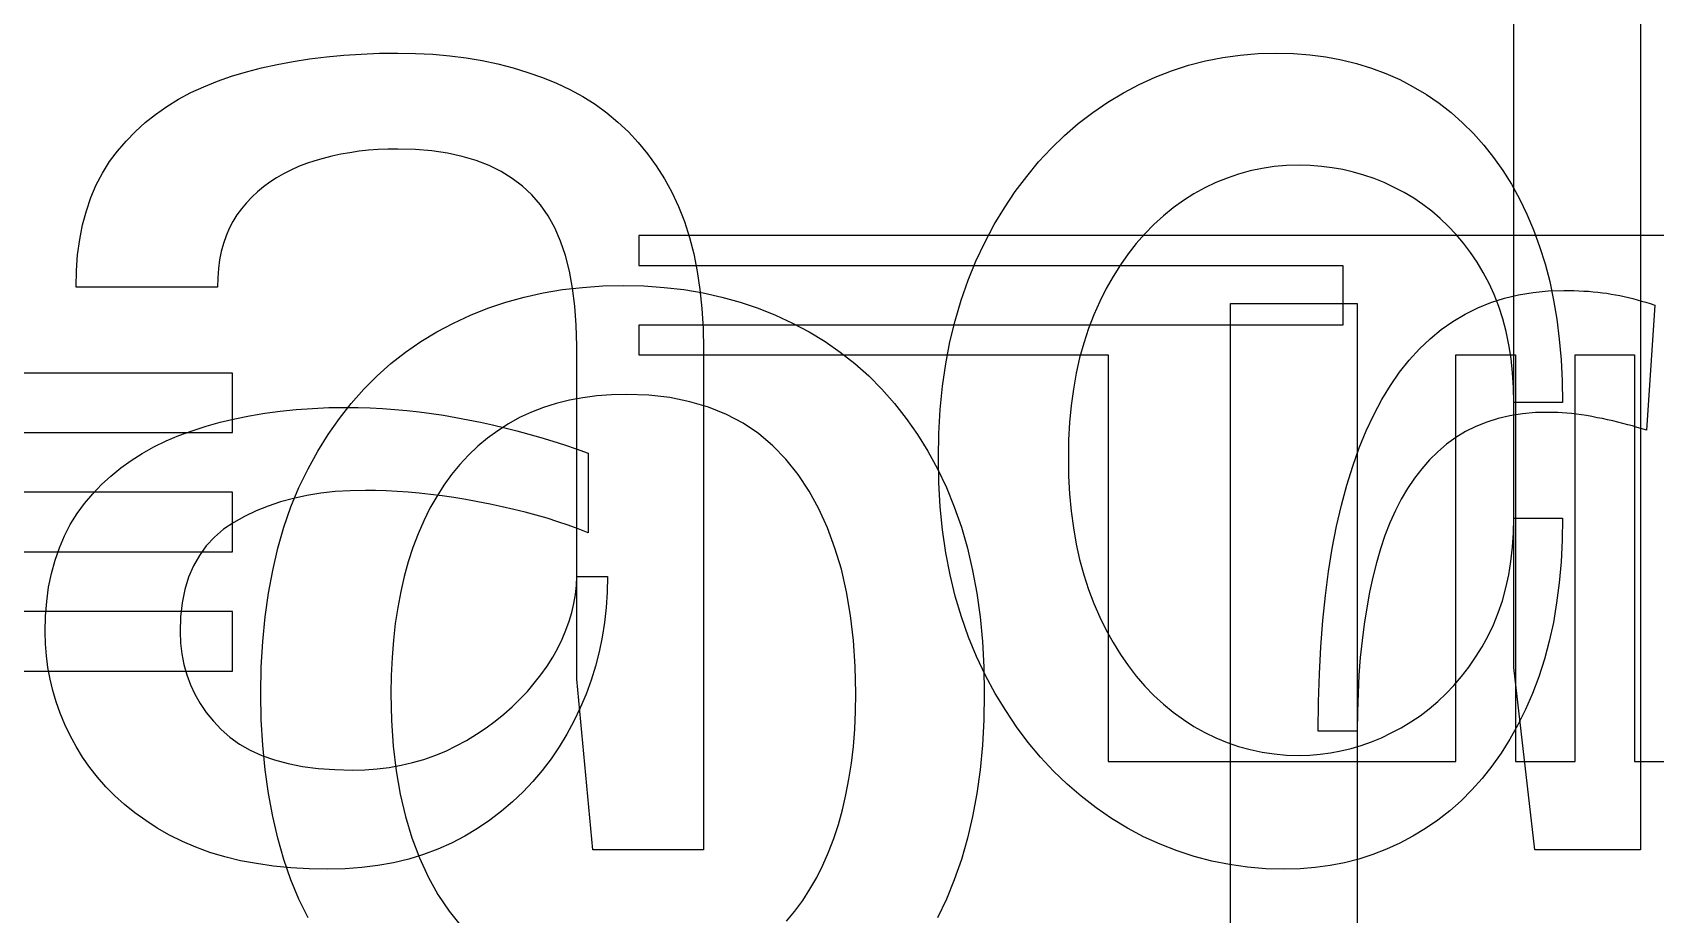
# Model space of a CAD drawing. Header units: millimetres. Extents: x -9.5 to 46, y -0.8 to 34.7.
# Drawn here: x 17.22 to 29.2, y 5.75 to 12.26 of the extents above; entities that cross this region are included whole.
import ezdxf

# ---------------------------------------------------------------- set-up
doc = ezdxf.new("R2010")
doc.units = ezdxf.units.MM
doc.layers.get('0').update_dxf_attribs({"linetype": 'CONTINUOUS'})

msp = doc.modelspace()

# ---------------------------------------------------------------- linework, layer by layer
for p, q in [((28.157, 7.573), (28.157, 14.413)), ((29.093, 14.413), (29.093, 6.229)), ((19.519, 12.094), (19.649, 12.102)), ((19.649, 12.102), (19.783, 12.108)), ((19.783, 12.108), (19.919, 12.109)), ((19.919, 12.109), (19.919, 12.109)), ((19.919, 12.109), (20.05, 12.107)), ((20.05, 12.107), (20.177, 12.1)), ((26.138, 12.095), (26.271, 12.106)), ((26.271, 12.106), (26.405, 12.109)), ((26.405, 12.109), (26.405, 12.109)), ((26.405, 12.109), (26.53, 12.106)), ((26.53, 12.106), (26.651, 12.097)), ((18.801, 11.971), (18.913, 12)), ((18.913, 12), (19.028, 12.025)), ((19.028, 12.025), (19.146, 12.048)), ((19.146, 12.048), (19.267, 12.067)), ((19.267, 12.067), (19.392, 12.082)), ((19.392, 12.082), (19.519, 12.094)), ((20.177, 12.1), (20.302, 12.089)), ((20.302, 12.089), (20.423, 12.074)), ((20.423, 12.074), (20.542, 12.054)), ((20.542, 12.054), (20.657, 12.029)), ((20.657, 12.029), (20.77, 12.001)), ((20.77, 12.001), (20.879, 11.967)), ((25.631, 11.979), (25.755, 12.019)), ((25.755, 12.019), (25.88, 12.051)), ((25.88, 12.051), (26.008, 12.077)), ((26.008, 12.077), (26.138, 12.095)), ((26.651, 12.097), (26.769, 12.082)), ((26.769, 12.082), (26.885, 12.06)), ((26.885, 12.06), (26.997, 12.033)), ((26.997, 12.033), (27.106, 11.999)), ((27.106, 11.999), (27.212, 11.959)), ((18.487, 11.861), (18.587, 11.902)), ((18.587, 11.902), (18.692, 11.938)), ((18.692, 11.938), (18.801, 11.971)), ((20.879, 11.967), (20.986, 11.929)), ((20.986, 11.929), (21.089, 11.887)), ((21.089, 11.887), (21.189, 11.84)), ((25.275, 11.815), (25.391, 11.877)), ((25.391, 11.877), (25.51, 11.931)), ((25.51, 11.931), (25.631, 11.979)), ((27.212, 11.959), (27.315, 11.913)), ((27.315, 11.913), (27.415, 11.861)), ((18.213, 11.715), (18.299, 11.768)), ((18.299, 11.768), (18.391, 11.817)), ((18.391, 11.817), (18.487, 11.861)), ((21.189, 11.84), (21.284, 11.788)), ((21.284, 11.788), (21.375, 11.731)), ((25.049, 11.671), (25.16, 11.746)), ((25.16, 11.746), (25.275, 11.815)), ((27.415, 11.861), (27.512, 11.803)), ((27.512, 11.803), (27.605, 11.739)), ((18.053, 11.596), (18.131, 11.657)), ((18.131, 11.657), (18.213, 11.715)), ((21.375, 11.731), (21.462, 11.668)), ((21.462, 11.668), (21.544, 11.6)), ((24.942, 11.589), (25.049, 11.671)), ((27.605, 11.739), (27.694, 11.67)), ((27.694, 11.67), (27.779, 11.595)), ((17.913, 11.46), (17.981, 11.53)), ((17.981, 11.53), (18.053, 11.596)), ((21.544, 11.6), (21.621, 11.527)), ((21.621, 11.527), (21.694, 11.449)), ((24.84, 11.501), (24.942, 11.589)), ((27.779, 11.595), (27.86, 11.515)), ((27.86, 11.515), (27.936, 11.43)), ((17.791, 11.308), (17.849, 11.386)), ((17.849, 11.386), (17.913, 11.46)), ((19.633, 11.384), (19.564, 11.374)), ((19.702, 11.392), (19.633, 11.384)), ((19.773, 11.397), (19.702, 11.392)), ((19.845, 11.4), (19.773, 11.397)), ((19.919, 11.401), (19.845, 11.4)), ((20.048, 11.398), (19.919, 11.401)), ((19.919, 11.401), (19.919, 11.401)), ((20.17, 11.388), (20.048, 11.398)), ((20.285, 11.371), (20.17, 11.388)), ((21.694, 11.449), (21.763, 11.365)), ((24.649, 11.306), (24.743, 11.406)), ((24.743, 11.406), (24.84, 11.501)), ((27.936, 11.43), (28.008, 11.339)), ((17.739, 11.224), (17.791, 11.308)), ((19.185, 11.271), (19.128, 11.245)), ((19.244, 11.293), (19.185, 11.271)), ((19.305, 11.314), (19.244, 11.293)), ((19.368, 11.332), (19.305, 11.314)), ((19.432, 11.348), (19.368, 11.332)), ((19.498, 11.362), (19.432, 11.348)), ((19.564, 11.374), (19.498, 11.362)), ((20.394, 11.347), (20.285, 11.371)), ((20.497, 11.317), (20.394, 11.347)), ((20.592, 11.279), (20.497, 11.317)), ((20.681, 11.235), (20.592, 11.279)), ((21.763, 11.365), (21.827, 11.276)), ((21.827, 11.276), (21.887, 11.182)), ((24.561, 11.199), (24.649, 11.306)), ((26.389, 11.271), (26.3, 11.258)), ((26.48, 11.279), (26.389, 11.271)), ((26.573, 11.281), (26.48, 11.279)), ((26.655, 11.279), (26.573, 11.281)), ((26.573, 11.281), (26.573, 11.281)), ((26.737, 11.273), (26.655, 11.279)), ((26.817, 11.263), (26.737, 11.273)), ((28.008, 11.339), (28.076, 11.243)), ((17.693, 11.136), (17.739, 11.224)), ((18.973, 11.156), (18.926, 11.122)), ((19.022, 11.188), (18.973, 11.156)), ((19.074, 11.218), (19.022, 11.188)), ((19.128, 11.245), (19.074, 11.218)), ((20.764, 11.184), (20.681, 11.235)), ((20.84, 11.127), (20.764, 11.184)), ((21.887, 11.182), (21.942, 11.083)), ((24.477, 11.087), (24.561, 11.199)), ((25.958, 11.153), (25.876, 11.114)), ((26.041, 11.187), (25.958, 11.153)), ((26.125, 11.216), (26.041, 11.187)), ((26.212, 11.24), (26.125, 11.216)), ((26.3, 11.258), (26.212, 11.24)), ((26.896, 11.249), (26.817, 11.263)), ((26.974, 11.231), (26.896, 11.249)), ((27.05, 11.209), (26.974, 11.231)), ((27.126, 11.183), (27.05, 11.209)), ((27.201, 11.153), (27.126, 11.183)), ((27.275, 11.118), (27.201, 11.153)), ((28.076, 11.243), (28.139, 11.141)), ((17.62, 10.945), (17.653, 11.043)), ((17.653, 11.043), (17.693, 11.136)), ((18.84, 11.046), (18.801, 11.004)), ((18.882, 11.085), (18.84, 11.046)), ((18.926, 11.122), (18.882, 11.085)), ((20.909, 11.062), (20.84, 11.127)), ((20.972, 10.99), (20.909, 11.062)), ((21.942, 11.083), (21.991, 10.977)), ((24.397, 10.968), (24.477, 11.087)), ((25.796, 11.07), (25.718, 11.02)), ((25.876, 11.114), (25.796, 11.07)), ((27.347, 11.08), (27.275, 11.118)), ((27.418, 11.038), (27.347, 11.08)), ((27.486, 10.992), (27.418, 11.038)), ((28.139, 11.141), (28.198, 11.034)), ((28.198, 11.034), (28.253, 10.921)), ((17.592, 10.842), (17.62, 10.945)), ((18.73, 10.914), (18.7, 10.865)), ((18.764, 10.96), (18.73, 10.914)), ((18.801, 11.004), (18.764, 10.96)), ((21.028, 10.909), (20.972, 10.99)), ((21.077, 10.82), (21.028, 10.909)), ((21.991, 10.977), (22.034, 10.866)), ((24.322, 10.843), (24.397, 10.968)), ((25.57, 10.907), (25.5, 10.844)), ((25.642, 10.966), (25.57, 10.907)), ((25.718, 11.02), (25.642, 10.966)), ((27.551, 10.943), (27.486, 10.992)), ((27.614, 10.889), (27.551, 10.943)), ((28.253, 10.921), (28.303, 10.804)), ((17.571, 10.734), (17.592, 10.842)), ((18.674, 10.814), (18.651, 10.76)), ((18.7, 10.865), (18.674, 10.814)), ((21.12, 10.721), (21.077, 10.82)), ((22.034, 10.866), (22.071, 10.749)), ((24.251, 10.711), (24.322, 10.843)), ((25.5, 10.844), (25.433, 10.776)), ((27.673, 10.832), (27.614, 10.889)), ((27.731, 10.771), (27.673, 10.832)), ((28.303, 10.804), (28.348, 10.681)), ((17.555, 10.621), (17.571, 10.734)), ((18.631, 10.703), (18.615, 10.644)), ((18.651, 10.76), (18.631, 10.703)), ((21.157, 10.615), (21.12, 10.721)), ((26.895, 10.762), (21.699, 10.762)), ((21.699, 10.762), (21.699, 10.541)), ((22.071, 10.749), (22.103, 10.627)), ((24.186, 10.574), (24.251, 10.711)), ((25.37, 10.704), (25.31, 10.627)), ((25.433, 10.776), (25.37, 10.704)), ((30.764, 10.762), (26.895, 10.762)), ((27.785, 10.706), (27.731, 10.771)), ((27.837, 10.638), (27.785, 10.706)), ((28.348, 10.681), (28.388, 10.554)), ((17.546, 10.504), (17.555, 10.621)), ((18.603, 10.582), (18.594, 10.518)), ((18.615, 10.644), (18.603, 10.582)), ((21.186, 10.499), (21.157, 10.615)), ((22.103, 10.627), (22.129, 10.498)), ((24.128, 10.433), (24.186, 10.574)), ((25.253, 10.546), (25.199, 10.461)), ((25.31, 10.627), (25.253, 10.546)), ((27.886, 10.565), (27.837, 10.638)), ((27.932, 10.489), (27.886, 10.565)), ((28.388, 10.554), (28.422, 10.422)), ((17.543, 10.381), (17.546, 10.504)), ((18.589, 10.451), (18.587, 10.381)), ((18.594, 10.518), (18.589, 10.451)), ((21.209, 10.375), (21.186, 10.499)), ((21.699, 10.541), (26.895, 10.541)), ((22.129, 10.498), (22.149, 10.363)), ((24.077, 10.286), (24.128, 10.433)), ((25.199, 10.461), (25.148, 10.371)), ((26.895, 10.541), (26.895, 10.102)), ((27.975, 10.409), (27.932, 10.489)), ((18.587, 10.381), (17.543, 10.381)), ((18.587, 10.381), (18.587, 10.381)), ((20.716, 10.27), (20.852, 10.308)), ((20.852, 10.308), (20.992, 10.339)), ((20.992, 10.339), (21.135, 10.363)), ((21.135, 10.363), (21.281, 10.38)), ((21.226, 10.241), (21.209, 10.375)), ((21.281, 10.38), (21.431, 10.39)), ((21.431, 10.39), (21.584, 10.393)), ((21.584, 10.393), (21.584, 10.393)), ((21.584, 10.393), (21.736, 10.39)), ((21.736, 10.39), (21.884, 10.38)), ((21.884, 10.38), (22.03, 10.363)), ((22.03, 10.363), (22.172, 10.339)), ((22.149, 10.363), (22.164, 10.223)), ((22.172, 10.339), (22.31, 10.308)), ((22.31, 10.308), (22.446, 10.27)), ((25.148, 10.371), (25.1, 10.276)), ((28.013, 10.326), (27.975, 10.409)), ((28.047, 10.239), (28.013, 10.326)), ((28.088, 10.3), (28.192, 10.325)), ((28.192, 10.325), (28.3, 10.343)), ((28.3, 10.343), (28.411, 10.354)), ((28.411, 10.354), (28.526, 10.357)), ((28.422, 10.422), (28.451, 10.285)), ((28.526, 10.357), (28.526, 10.357)), ((28.526, 10.357), (28.564, 10.357)), ((28.564, 10.357), (28.601, 10.356)), ((28.601, 10.356), (28.638, 10.355)), ((28.638, 10.355), (28.674, 10.353)), ((28.674, 10.353), (28.709, 10.351)), ((28.709, 10.351), (28.744, 10.348)), ((28.744, 10.348), (28.778, 10.344)), ((28.778, 10.344), (28.812, 10.34)), ((28.812, 10.34), (28.844, 10.336)), ((28.844, 10.336), (28.877, 10.33)), ((28.877, 10.33), (28.908, 10.325)), ((28.908, 10.325), (28.94, 10.319)), ((28.94, 10.319), (28.972, 10.312)), ((28.972, 10.312), (29.004, 10.305)), ((29.004, 10.305), (29.036, 10.297)), ((20.455, 10.175), (20.584, 10.226)), ((20.584, 10.226), (20.716, 10.27)), ((21.236, 10.1), (21.226, 10.241)), ((22.164, 10.223), (22.172, 10.077)), ((22.446, 10.27), (22.578, 10.226)), ((22.578, 10.226), (22.707, 10.175)), ((24.032, 10.134), (24.077, 10.286)), ((25.1, 10.276), (25.056, 10.178)), ((26.066, 4.513), (26.066, 10.261)), ((26.066, 10.261), (27.002, 10.261)), ((27.002, 10.261), (27.002, 4.513)), ((27.798, 10.183), (27.891, 10.229)), ((27.891, 10.229), (27.988, 10.268)), ((27.988, 10.268), (28.088, 10.3)), ((28.076, 10.148), (28.047, 10.239)), ((28.451, 10.285), (28.475, 10.144)), ((29.036, 10.297), (29.068, 10.288)), ((29.068, 10.288), (29.101, 10.279)), ((29.101, 10.279), (29.133, 10.27)), ((29.133, 10.27), (29.165, 10.26)), ((29.198, 10.249), (29.138, 9.325)), ((29.165, 10.26), (29.198, 10.249)), ((29.198, 10.249), (29.198, 10.249)), ((20.207, 10.051), (20.329, 10.116)), ((20.329, 10.116), (20.455, 10.175)), ((21.239, 9.949), (21.236, 10.1)), ((26.895, 10.102), (21.699, 10.102)), ((21.699, 10.102), (21.699, 9.881)), ((22.172, 10.077), (22.175, 9.925)), ((22.707, 10.175), (22.832, 10.116)), ((22.832, 10.116), (22.955, 10.051)), ((23.995, 9.978), (24.032, 10.134)), ((25.017, 10.076), (24.982, 9.969)), ((25.056, 10.178), (25.017, 10.076)), ((27.539, 10), (27.621, 10.068)), ((27.621, 10.068), (27.708, 10.129)), ((27.708, 10.129), (27.798, 10.183)), ((28.101, 10.054), (28.076, 10.148)), ((28.475, 10.144), (28.493, 9.997)), ((19.976, 9.902), (20.089, 9.98)), ((20.089, 9.98), (20.207, 10.051)), ((21.239, 7.489), (21.239, 9.949)), ((22.955, 10.051), (23.073, 9.98)), ((23.073, 9.98), (23.185, 9.902)), ((23.964, 9.816), (23.995, 9.978)), ((24.982, 9.969), (24.952, 9.86)), ((27.46, 9.925), (27.539, 10)), ((28.121, 9.956), (28.101, 10.054)), ((28.137, 9.855), (28.121, 9.956)), ((28.493, 9.997), (28.507, 9.846)), ((19.868, 9.817), (19.976, 9.902)), ((21.699, 9.881), (25.163, 9.881)), ((22.175, 9.925), (22.175, 9.925)), ((22.175, 9.925), (22.175, 6.229)), ((23.185, 9.902), (23.293, 9.817)), ((24.952, 9.86), (24.927, 9.746)), ((25.163, 9.881), (25.163, 6.881)), ((27.313, 9.753), (27.384, 9.843)), ((27.384, 9.843), (27.46, 9.925)), ((27.729, 6.881), (27.729, 9.881)), ((27.729, 9.881), (28.169, 9.881)), ((28.148, 9.75), (28.137, 9.855)), ((28.169, 9.881), (28.169, 6.881)), ((28.507, 9.846), (28.514, 9.69)), ((28.609, 6.881), (28.609, 9.881)), ((28.609, 9.881), (29.049, 9.881)), ((29.049, 9.881), (29.049, 6.881)), ((18.699, 9.747), (15.699, 9.747)), ((18.699, 9.308), (18.699, 9.747)), ((19.667, 9.628), (19.765, 9.726)), ((19.765, 9.726), (19.868, 9.817)), ((23.293, 9.817), (23.396, 9.726)), ((23.396, 9.726), (23.493, 9.628)), ((23.94, 9.65), (23.964, 9.816)), ((24.927, 9.746), (24.906, 9.629)), ((27.246, 9.656), (27.313, 9.753)), ((28.155, 9.641), (28.148, 9.75)), ((19.575, 9.523), (19.667, 9.628)), ((21.497, 9.587), (21.389, 9.579)), ((21.608, 9.589), (21.497, 9.587)), ((21.771, 9.584), (21.608, 9.589)), ((21.608, 9.589), (21.608, 9.589)), ((23.493, 9.628), (23.585, 9.523)), ((23.923, 9.479), (23.94, 9.65)), ((24.906, 9.629), (24.89, 9.507)), ((27.182, 9.552), (27.246, 9.656)), ((28.157, 9.529), (28.155, 9.641)), ((28.514, 9.69), (28.517, 9.529)), ((18.937, 9.451), (19.051, 9.466)), ((19.051, 9.466), (19.168, 9.478)), ((19.168, 9.478), (19.288, 9.486)), ((19.288, 9.486), (19.41, 9.492)), ((19.41, 9.492), (19.535, 9.493)), ((19.487, 9.412), (19.575, 9.523)), ((19.535, 9.493), (19.535, 9.493)), ((19.535, 9.493), (19.625, 9.492)), ((19.625, 9.492), (19.715, 9.49)), ((19.715, 9.49), (19.805, 9.485)), ((19.805, 9.485), (19.896, 9.479)), ((19.896, 9.479), (19.986, 9.471)), ((19.986, 9.471), (20.076, 9.461)), ((20.995, 9.493), (20.905, 9.459)), ((21.088, 9.523), (20.995, 9.493)), ((21.185, 9.547), (21.088, 9.523)), ((21.285, 9.565), (21.185, 9.547)), ((21.389, 9.579), (21.285, 9.565)), ((21.927, 9.566), (21.771, 9.584)), ((22.074, 9.536), (21.927, 9.566)), ((22.213, 9.495), (22.074, 9.536)), ((22.344, 9.442), (22.213, 9.495)), ((23.585, 9.523), (23.672, 9.412)), ((23.913, 9.302), (23.923, 9.479)), ((24.89, 9.507), (24.878, 9.383)), ((27.123, 9.44), (27.182, 9.552)), ((28.517, 9.529), (28.157, 9.529)), ((28.517, 9.529), (28.517, 9.529)), ((18.401, 9.322), (18.503, 9.355)), ((18.503, 9.355), (18.608, 9.384)), ((18.608, 9.384), (18.715, 9.409)), ((18.715, 9.409), (18.824, 9.432)), ((18.824, 9.432), (18.937, 9.451)), ((19.405, 9.295), (19.487, 9.412)), ((20.076, 9.461), (20.167, 9.449)), ((20.167, 9.449), (20.257, 9.436)), ((20.257, 9.436), (20.348, 9.42)), ((20.348, 9.42), (20.438, 9.403)), ((20.438, 9.403), (20.528, 9.385)), ((20.528, 9.385), (20.618, 9.365)), ((20.618, 9.365), (20.708, 9.343)), ((20.736, 9.373), (20.657, 9.322)), ((20.818, 9.419), (20.736, 9.373)), ((20.905, 9.459), (20.818, 9.419)), ((22.467, 9.377), (22.344, 9.442)), ((22.581, 9.3), (22.467, 9.377)), ((23.672, 9.412), (23.754, 9.295)), ((24.878, 9.383), (24.871, 9.254)), ((27.067, 9.321), (27.123, 9.44)), ((27.877, 9.353), (27.801, 9.315)), ((27.957, 9.385), (27.877, 9.353)), ((28.041, 9.411), (27.957, 9.385)), ((28.129, 9.431), (28.041, 9.411)), ((28.222, 9.446), (28.129, 9.431)), ((28.318, 9.455), (28.222, 9.446)), ((28.418, 9.457), (28.318, 9.455)), ((28.449, 9.457), (28.418, 9.457)), ((28.418, 9.457), (28.418, 9.457)), ((28.482, 9.456), (28.449, 9.457)), ((28.515, 9.454), (28.482, 9.456)), ((28.549, 9.451), (28.515, 9.454)), ((28.584, 9.448), (28.549, 9.451)), ((28.62, 9.443), (28.584, 9.448)), ((28.657, 9.438), (28.62, 9.443)), ((28.694, 9.433), (28.657, 9.438)), ((28.732, 9.426), (28.694, 9.433)), ((28.772, 9.418), (28.732, 9.426)), ((28.811, 9.411), (28.772, 9.418)), ((28.85, 9.402), (28.811, 9.411)), ((28.888, 9.394), (28.85, 9.402)), ((28.925, 9.385), (28.888, 9.394)), ((28.962, 9.376), (28.925, 9.385)), ((28.998, 9.366), (28.962, 9.376)), ((29.034, 9.357), (28.998, 9.366)), ((29.069, 9.346), (29.034, 9.357)), ((29.104, 9.336), (29.069, 9.346)), ((15.699, 9.308), (18.699, 9.308)), ((18.118, 9.202), (18.208, 9.246)), ((18.208, 9.246), (18.302, 9.286)), ((18.302, 9.286), (18.401, 9.322)), ((19.328, 9.171), (19.405, 9.295)), ((20.581, 9.267), (20.509, 9.207)), ((20.657, 9.322), (20.581, 9.267)), ((20.708, 9.343), (20.797, 9.321)), ((20.797, 9.321), (20.886, 9.297)), ((20.886, 9.297), (20.974, 9.272)), ((20.974, 9.272), (21.062, 9.245)), ((21.062, 9.245), (21.149, 9.217)), ((22.687, 9.211), (22.581, 9.3)), ((23.754, 9.295), (23.831, 9.171)), ((23.909, 9.121), (23.913, 9.302)), ((24.871, 9.254), (24.869, 9.121)), ((27.015, 9.195), (27.067, 9.321)), ((27.728, 9.271), (27.66, 9.222)), ((27.801, 9.315), (27.728, 9.271)), ((29.138, 9.325), (29.104, 9.336)), ((17.95, 9.103), (18.032, 9.154)), ((18.032, 9.154), (18.118, 9.202)), ((19.256, 9.04), (19.328, 9.171)), ((20.441, 9.142), (20.377, 9.072)), ((20.509, 9.207), (20.441, 9.142)), ((21.149, 9.217), (21.236, 9.188)), ((21.236, 9.188), (21.323, 9.157)), ((21.323, 9.157), (21.323, 9.157)), ((21.323, 9.157), (21.323, 8.569)), ((22.784, 9.111), (22.687, 9.211)), ((22.874, 8.998), (22.784, 9.111)), ((23.831, 9.171), (23.903, 9.04)), ((23.913, 8.939), (23.909, 9.121)), ((23.909, 9.121), (23.909, 9.121)), ((24.869, 9.121), (24.869, 9.121)), ((24.869, 9.121), (24.871, 8.986)), ((26.968, 9.061), (27.015, 9.195)), ((27.596, 9.166), (27.535, 9.106)), ((27.66, 9.222), (27.596, 9.166)), ((17.731, 8.924), (17.8, 8.987)), ((17.8, 8.987), (17.873, 9.047)), ((17.873, 9.047), (17.95, 9.103)), ((19.189, 8.903), (19.256, 9.04)), ((20.316, 8.998), (20.259, 8.92)), ((20.377, 9.072), (20.316, 8.998)), ((22.955, 8.876), (22.874, 8.998)), ((23.903, 9.04), (23.968, 8.903)), ((26.924, 8.92), (26.968, 9.061)), ((27.478, 9.041), (27.424, 8.971)), ((27.535, 9.106), (27.478, 9.041)), ((18.699, 8.867), (15.699, 8.867)), ((17.666, 8.857), (17.731, 8.924)), ((18.699, 8.428), (18.699, 8.867)), ((19.13, 8.76), (19.189, 8.903)), ((19.456, 8.872), (19.35, 8.86)), ((19.566, 8.879), (19.456, 8.872)), ((19.679, 8.881), (19.566, 8.879)), ((19.755, 8.88), (19.679, 8.881)), ((19.679, 8.881), (19.679, 8.881)), ((19.833, 8.878), (19.755, 8.88)), ((19.913, 8.874), (19.833, 8.878)), ((19.994, 8.868), (19.913, 8.874)), ((20.076, 8.86), (19.994, 8.868)), ((20.259, 8.92), (20.206, 8.837)), ((23.027, 8.745), (22.955, 8.876)), ((23.923, 8.761), (23.913, 8.939)), ((23.968, 8.903), (24.027, 8.76)), ((24.871, 8.986), (24.878, 8.855)), ((26.884, 8.772), (26.924, 8.92)), ((27.373, 8.896), (27.326, 8.816)), ((27.424, 8.971), (27.373, 8.896)), ((17.551, 8.71), (17.606, 8.785)), ((17.606, 8.785), (17.666, 8.857)), ((18.961, 8.765), (18.873, 8.73)), ((19.053, 8.796), (18.961, 8.765)), ((19.148, 8.822), (19.053, 8.796)), ((19.078, 8.61), (19.13, 8.76)), ((19.247, 8.843), (19.148, 8.822)), ((19.35, 8.86), (19.247, 8.843)), ((20.16, 8.851), (20.076, 8.86)), ((20.156, 8.749), (20.111, 8.657)), ((20.206, 8.837), (20.156, 8.749)), ((20.245, 8.84), (20.16, 8.851)), ((20.332, 8.828), (20.245, 8.84)), ((20.42, 8.813), (20.332, 8.828)), ((20.51, 8.797), (20.42, 8.813)), ((20.6, 8.78), (20.51, 8.797)), ((20.688, 8.761), (20.6, 8.78)), ((20.774, 8.741), (20.688, 8.761)), ((23.94, 8.589), (23.923, 8.761)), ((24.027, 8.76), (24.079, 8.61)), ((24.878, 8.855), (24.89, 8.728)), ((26.848, 8.617), (26.884, 8.772)), ((27.326, 8.816), (27.283, 8.732)), ((17.458, 8.546), (17.501, 8.63)), ((17.501, 8.63), (17.551, 8.71)), ((18.707, 8.644), (18.632, 8.594)), ((18.788, 8.689), (18.707, 8.644)), ((18.873, 8.73), (18.788, 8.689)), ((20.111, 8.657), (20.069, 8.56)), ((20.858, 8.72), (20.774, 8.741)), ((20.94, 8.698), (20.858, 8.72)), ((21.02, 8.675), (20.94, 8.698)), ((21.099, 8.65), (21.02, 8.675)), ((21.175, 8.624), (21.099, 8.65)), ((23.091, 8.605), (23.027, 8.745)), ((24.89, 8.728), (24.906, 8.605)), ((27.243, 8.643), (27.206, 8.549)), ((27.283, 8.732), (27.243, 8.643)), ((28.155, 8.567), (28.157, 8.677)), ((28.157, 8.677), (28.157, 8.677)), ((28.157, 8.677), (28.517, 8.677)), ((28.517, 8.677), (28.514, 8.513)), ((17.42, 8.458), (17.458, 8.546)), ((18.565, 8.536), (18.505, 8.472)), ((18.632, 8.594), (18.565, 8.536)), ((19.033, 8.454), (19.078, 8.61)), ((20.069, 8.56), (20.03, 8.46)), ((21.25, 8.597), (21.175, 8.624)), ((21.323, 8.569), (21.25, 8.597)), ((23.146, 8.456), (23.091, 8.605)), ((23.965, 8.421), (23.94, 8.589)), ((24.079, 8.61), (24.123, 8.454)), ((24.906, 8.605), (24.927, 8.485)), ((26.817, 8.453), (26.848, 8.617)), ((27.206, 8.549), (27.173, 8.451)), ((28.148, 8.461), (28.155, 8.567)), ((28.514, 8.513), (28.506, 8.354)), ((15.699, 8.428), (18.699, 8.428)), ((17.388, 8.365), (17.42, 8.458)), ((18.454, 8.401), (18.41, 8.324)), ((18.505, 8.472), (18.454, 8.401)), ((18.995, 8.291), (19.033, 8.454)), ((20.03, 8.46), (19.996, 8.355)), ((23.193, 8.299), (23.146, 8.456)), ((23.996, 8.258), (23.965, 8.421)), ((24.123, 8.454), (24.161, 8.291)), ((24.927, 8.485), (24.952, 8.37)), ((26.789, 8.283), (26.817, 8.453)), ((27.173, 8.451), (27.143, 8.347)), ((28.136, 8.357), (28.148, 8.461)), ((17.341, 8.167), (17.362, 8.268)), ((17.362, 8.268), (17.388, 8.365)), ((18.41, 8.324), (18.374, 8.24)), ((18.963, 8.122), (18.995, 8.291)), ((19.996, 8.355), (19.966, 8.246)), ((23.231, 8.133), (23.193, 8.299)), ((24.161, 8.291), (24.192, 8.122)), ((24.952, 8.37), (24.982, 8.258)), ((26.766, 8.105), (26.789, 8.283)), ((27.143, 8.347), (27.116, 8.24)), ((28.12, 8.257), (28.136, 8.357)), ((28.506, 8.354), (28.493, 8.2)), ((17.327, 8.061), (17.341, 8.167)), ((18.347, 8.149), (18.327, 8.052)), ((18.374, 8.24), (18.347, 8.149)), ((19.966, 8.246), (19.94, 8.134)), ((21.23, 8.113), (21.237, 8.179)), ((21.237, 8.179), (21.239, 8.245)), ((21.239, 8.245), (21.239, 8.245)), ((21.239, 8.245), (21.467, 8.245)), ((21.467, 8.245), (21.465, 8.131)), ((24.034, 8.1), (23.996, 8.258)), ((24.982, 8.258), (25.017, 8.15)), ((25.017, 8.15), (25.056, 8.046)), ((27.116, 8.24), (27.092, 8.129)), ((28.073, 8.067), (28.099, 8.161)), ((28.099, 8.161), (28.12, 8.257)), ((28.493, 8.2), (28.473, 8.051)), ((17.318, 7.952), (17.327, 8.061)), ((18.327, 8.052), (18.315, 7.948)), ((18.939, 7.947), (18.963, 8.122)), ((19.94, 8.134), (19.918, 8.018)), ((21.204, 7.981), (21.219, 8.047)), ((21.219, 8.047), (21.23, 8.113)), ((21.465, 8.131), (21.457, 8.018)), ((23.261, 7.958), (23.231, 8.133)), ((24.08, 7.947), (24.034, 8.1)), ((24.192, 8.122), (24.217, 7.947)), ((25.056, 8.046), (25.1, 7.945)), ((26.747, 7.92), (26.766, 8.105)), ((27.092, 8.129), (27.071, 8.014)), ((28.042, 7.977), (28.073, 8.067)), ((28.473, 8.051), (28.449, 7.907)), ((18.699, 7.987), (15.699, 7.987)), ((17.315, 7.837), (17.318, 7.952)), ((18.315, 7.948), (18.311, 7.837)), ((18.699, 7.547), (18.699, 7.987)), ((18.922, 7.765), (18.939, 7.947)), ((19.918, 8.018), (19.9, 7.898)), ((21.16, 7.849), (21.184, 7.915)), ((21.184, 7.915), (21.204, 7.981)), ((21.457, 8.018), (21.445, 7.907)), ((23.283, 7.774), (23.261, 7.958)), ((24.132, 7.798), (24.08, 7.947)), ((24.217, 7.947), (24.234, 7.765)), ((25.1, 7.945), (25.148, 7.849)), ((26.733, 7.727), (26.747, 7.92)), ((27.071, 8.014), (27.052, 7.895)), ((28.007, 7.89), (28.042, 7.977)), ((17.317, 7.749), (17.315, 7.837)), ((17.315, 7.837), (17.315, 7.837)), ((18.311, 7.837), (18.311, 7.837)), ((18.311, 7.837), (18.314, 7.754)), ((19.9, 7.898), (19.886, 7.775)), ((21.132, 7.783), (21.16, 7.849)), ((21.427, 7.798), (21.405, 7.69)), ((21.445, 7.907), (21.427, 7.798)), ((24.191, 7.655), (24.132, 7.798)), ((25.148, 7.849), (25.199, 7.758)), ((27.052, 7.895), (27.037, 7.773)), ((27.923, 7.726), (27.968, 7.807)), ((27.968, 7.807), (28.007, 7.89)), ((28.449, 7.907), (28.419, 7.768)), ((17.324, 7.661), (17.317, 7.749)), ((18.314, 7.754), (18.323, 7.674)), ((18.323, 7.674), (18.338, 7.596)), ((18.911, 7.576), (18.922, 7.765)), ((19.886, 7.775), (19.876, 7.648)), ((21.062, 7.651), (21.099, 7.717)), ((21.099, 7.717), (21.132, 7.783)), ((21.405, 7.69), (21.377, 7.584)), ((23.295, 7.582), (23.283, 7.774)), ((24.234, 7.765), (24.244, 7.576)), ((25.199, 7.758), (25.253, 7.671)), ((25.253, 7.671), (25.31, 7.588)), ((26.722, 7.528), (26.733, 7.727)), ((27.037, 7.773), (27.024, 7.647)), ((27.875, 7.65), (27.923, 7.726)), ((28.419, 7.768), (28.383, 7.635)), ((17.336, 7.575), (17.324, 7.661)), ((17.352, 7.489), (17.336, 7.575)), ((18.338, 7.596), (18.36, 7.52)), ((18.908, 7.381), (18.911, 7.576)), ((19.876, 7.648), (19.87, 7.516)), ((20.975, 7.52), (21.02, 7.585)), ((21.02, 7.585), (21.062, 7.651)), ((21.377, 7.584), (21.345, 7.48)), ((23.3, 7.381), (23.295, 7.582)), ((24.257, 7.516), (24.191, 7.655)), ((24.244, 7.576), (24.248, 7.381)), ((25.31, 7.588), (25.37, 7.51)), ((27.024, 7.647), (27.014, 7.517)), ((27.771, 7.507), (27.824, 7.577)), ((27.824, 7.577), (27.875, 7.65)), ((28.313, 6.229), (28.157, 7.573)), ((28.383, 7.635), (28.342, 7.506)), ((15.699, 7.547), (18.699, 7.547)), ((17.372, 7.404), (17.352, 7.489)), ((18.36, 7.52), (18.387, 7.447)), ((18.387, 7.447), (18.42, 7.376)), ((19.87, 7.516), (19.868, 7.381)), ((20.875, 7.397), (20.926, 7.458)), ((20.926, 7.458), (20.975, 7.52)), ((21.359, 6.229), (21.239, 7.489)), ((21.345, 7.48), (21.308, 7.377)), ((24.329, 7.383), (24.257, 7.516)), ((25.37, 7.51), (25.433, 7.437)), ((25.433, 7.437), (25.5, 7.368)), ((26.716, 7.32), (26.722, 7.528)), ((27.014, 7.517), (27.007, 7.384)), ((27.657, 7.381), (27.715, 7.442)), ((27.715, 7.442), (27.771, 7.507)), ((28.342, 7.506), (28.296, 7.383)), ((17.397, 7.32), (17.372, 7.404)), ((17.427, 7.236), (17.397, 7.32)), ((18.42, 7.376), (18.46, 7.308)), ((18.911, 7.188), (18.908, 7.381)), ((18.908, 7.381), (18.908, 7.381)), ((19.868, 7.381), (19.868, 7.381)), ((19.868, 7.381), (19.872, 7.183)), ((20.762, 7.283), (20.82, 7.339)), ((20.82, 7.339), (20.875, 7.397)), ((21.308, 7.377), (21.265, 7.277)), ((23.298, 7.248), (23.3, 7.381)), ((23.3, 7.381), (23.3, 7.381)), ((24.248, 7.381), (24.244, 7.188)), ((24.248, 7.381), (24.248, 7.381)), ((24.406, 7.256), (24.329, 7.383)), ((25.5, 7.368), (25.57, 7.304)), ((26.714, 7.105), (26.716, 7.32)), ((27.007, 7.384), (27.003, 7.246)), ((27.532, 7.269), (27.596, 7.323)), ((27.596, 7.323), (27.657, 7.381)), ((28.296, 7.383), (28.244, 7.264)), ((17.461, 7.154), (17.427, 7.236)), ((18.46, 7.308), (18.505, 7.242)), ((18.505, 7.242), (18.557, 7.178)), ((20.637, 7.178), (20.701, 7.229)), ((20.701, 7.229), (20.762, 7.283)), ((21.265, 7.277), (21.218, 7.177)), ((23.292, 7.118), (23.298, 7.248)), ((24.487, 7.135), (24.406, 7.256)), ((25.57, 7.304), (25.642, 7.244)), ((25.642, 7.244), (25.718, 7.189)), ((27.003, 7.246), (27.002, 7.105)), ((27.397, 7.172), (27.466, 7.218)), ((27.466, 7.218), (27.532, 7.269)), ((28.244, 7.264), (28.188, 7.151)), ((17.5, 7.072), (17.461, 7.154)), ((17.543, 6.991), (17.5, 7.072)), ((18.557, 7.178), (18.614, 7.117)), ((18.614, 7.117), (18.678, 7.06)), ((18.922, 7), (18.911, 7.188)), ((19.872, 7.183), (19.885, 6.993)), ((20.426, 7.036), (20.5, 7.081)), ((20.5, 7.081), (20.57, 7.128)), ((20.57, 7.128), (20.637, 7.178)), ((21.166, 7.081), (21.11, 6.988)), ((21.218, 7.177), (21.166, 7.081)), ((23.282, 6.991), (23.292, 7.118)), ((24.244, 7.188), (24.234, 7)), ((24.573, 7.02), (24.487, 7.135)), ((25.718, 7.189), (25.796, 7.139)), ((25.796, 7.139), (25.876, 7.094)), ((25.876, 7.094), (25.958, 7.055)), ((27.002, 7.105), (26.714, 7.105)), ((27.002, 7.105), (27.002, 7.105)), ((27.002, 7.105), (27.002, 7.105)), ((27.18, 7.056), (27.253, 7.091)), ((27.253, 7.091), (27.326, 7.129)), ((27.326, 7.129), (27.397, 7.172)), ((28.188, 7.151), (28.127, 7.044)), ((17.591, 6.912), (17.543, 6.991)), ((18.678, 7.06), (18.75, 7.009)), ((18.75, 7.009), (18.829, 6.964)), ((18.829, 6.964), (18.915, 6.925)), ((18.939, 6.819), (18.922, 7)), ((19.885, 6.993), (19.906, 6.811)), ((20.193, 6.925), (20.272, 6.957)), ((20.272, 6.957), (20.35, 6.995)), ((20.35, 6.995), (20.426, 7.036)), ((21.11, 6.988), (21.05, 6.899)), ((23.267, 6.869), (23.282, 6.991)), ((24.234, 7), (24.217, 6.819)), ((24.664, 6.912), (24.573, 7.02)), ((25.958, 7.055), (26.041, 7.02)), ((26.041, 7.02), (26.125, 6.991)), ((26.125, 6.991), (26.212, 6.968)), ((26.212, 6.968), (26.3, 6.949)), ((26.805, 6.944), (26.881, 6.958)), ((26.881, 6.958), (26.956, 6.976)), ((26.956, 6.976), (27.031, 6.999)), ((27.031, 6.999), (27.106, 7.025)), ((27.106, 7.025), (27.18, 7.056)), ((28.127, 7.044), (28.063, 6.942)), ((17.644, 6.836), (17.591, 6.912)), ((17.701, 6.764), (17.644, 6.836)), ((18.915, 6.925), (19.008, 6.892)), ((19.008, 6.892), (19.108, 6.865)), ((19.108, 6.865), (19.216, 6.844)), ((19.216, 6.844), (19.331, 6.829)), ((19.767, 6.826), (19.856, 6.837)), ((19.856, 6.837), (19.943, 6.852)), ((19.943, 6.852), (20.028, 6.872)), ((20.028, 6.872), (20.111, 6.896)), ((20.111, 6.896), (20.193, 6.925)), ((21.05, 6.899), (20.985, 6.814)), ((23.249, 6.75), (23.267, 6.869)), ((24.759, 6.809), (24.664, 6.912)), ((25.163, 6.881), (27.729, 6.881)), ((26.3, 6.949), (26.389, 6.936)), ((26.389, 6.936), (26.48, 6.928)), ((26.48, 6.928), (26.573, 6.925)), ((26.573, 6.925), (26.651, 6.927)), ((26.573, 6.925), (26.573, 6.925)), ((26.651, 6.927), (26.728, 6.933)), ((26.728, 6.933), (26.805, 6.944)), ((27.995, 6.846), (27.923, 6.755)), ((28.063, 6.942), (27.995, 6.846)), ((28.169, 6.881), (28.609, 6.881)), ((29.049, 6.881), (29.489, 6.881)), ((17.763, 6.694), (17.701, 6.764)), ((18.963, 6.644), (18.939, 6.819)), ((19.331, 6.829), (19.454, 6.82)), ((19.454, 6.82), (19.583, 6.817)), ((19.583, 6.817), (19.676, 6.819)), ((19.583, 6.817), (19.583, 6.817)), ((19.676, 6.819), (19.767, 6.826)), ((19.906, 6.811), (19.936, 6.638)), ((20.916, 6.733), (20.843, 6.656)), ((20.985, 6.814), (20.916, 6.733)), ((23.227, 6.635), (23.249, 6.75)), ((24.217, 6.819), (24.192, 6.644)), ((24.859, 6.713), (24.759, 6.809)), ((24.964, 6.623), (24.859, 6.713)), ((27.923, 6.755), (27.847, 6.67)), ((17.83, 6.627), (17.763, 6.694)), ((17.901, 6.563), (17.83, 6.627)), ((18.995, 6.475), (18.963, 6.644)), ((19.936, 6.638), (19.975, 6.473)), ((20.843, 6.656), (20.765, 6.583)), ((23.201, 6.523), (23.227, 6.635)), ((24.192, 6.644), (24.161, 6.475)), ((25.073, 6.538), (24.964, 6.623)), ((27.847, 6.67), (27.768, 6.59)), ((17.977, 6.502), (17.901, 6.563)), ((18.058, 6.444), (17.977, 6.502)), ((19.033, 6.313), (18.995, 6.475)), ((19.975, 6.473), (20.022, 6.317)), ((20.683, 6.513), (20.597, 6.447)), ((20.765, 6.583), (20.683, 6.513)), ((23.171, 6.416), (23.201, 6.523)), ((24.161, 6.475), (24.123, 6.313)), ((25.187, 6.46), (25.073, 6.538)), ((27.684, 6.516), (27.597, 6.448)), ((27.768, 6.59), (27.684, 6.516)), ((18.143, 6.389), (18.058, 6.444)), ((18.233, 6.337), (18.143, 6.389)), ((20.507, 6.385), (20.413, 6.328)), ((20.597, 6.447), (20.507, 6.385)), ((23.137, 6.312), (23.171, 6.416)), ((25.305, 6.389), (25.187, 6.46)), ((25.424, 6.325), (25.305, 6.389)), ((27.506, 6.385), (27.412, 6.328)), ((27.597, 6.448), (27.506, 6.385)), ((18.328, 6.289), (18.233, 6.337)), ((18.428, 6.247), (18.328, 6.289)), ((18.532, 6.209), (18.428, 6.247)), ((19.078, 6.157), (19.033, 6.313)), ((20.022, 6.317), (20.078, 6.169)), ((20.214, 6.232), (20.109, 6.193)), ((20.315, 6.277), (20.214, 6.232)), ((20.413, 6.328), (20.315, 6.277)), ((23.099, 6.211), (23.137, 6.312)), ((24.123, 6.313), (24.079, 6.157)), ((25.547, 6.269), (25.424, 6.325)), ((25.671, 6.22), (25.547, 6.269)), ((27.217, 6.232), (27.116, 6.193)), ((27.316, 6.277), (27.217, 6.232)), ((27.412, 6.328), (27.316, 6.277)), ((18.642, 6.176), (18.532, 6.209)), ((18.757, 6.148), (18.642, 6.176)), ((18.876, 6.126), (18.757, 6.148)), ((19, 6.108), (18.876, 6.126)), ((19.13, 6.007), (19.078, 6.157)), ((19.772, 6.112), (19.653, 6.097)), ((19.888, 6.133), (19.772, 6.112)), ((20, 6.16), (19.888, 6.133)), ((20.109, 6.193), (20, 6.16)), ((20.078, 6.169), (20.142, 6.03)), ((22.175, 6.229), (21.359, 6.229)), ((22.175, 6.229), (22.175, 6.229)), ((23.011, 6.024), (23.057, 6.115)), ((23.057, 6.115), (23.099, 6.211)), ((24.079, 6.157), (24.027, 6.007)), ((25.798, 6.179), (25.671, 6.22)), ((25.927, 6.145), (25.798, 6.179)), ((26.058, 6.119), (25.927, 6.145)), ((26.191, 6.1), (26.058, 6.119)), ((26.801, 6.112), (26.691, 6.097)), ((26.908, 6.133), (26.801, 6.112)), ((27.013, 6.16), (26.908, 6.133)), ((27.116, 6.193), (27.013, 6.16)), ((29.093, 6.229), (28.313, 6.229)), ((29.093, 6.229), (29.093, 6.229)), ((19.13, 6.095), (19, 6.108)), ((19.264, 6.088), (19.13, 6.095)), ((19.189, 5.863), (19.13, 6.007)), ((19.403, 6.085), (19.264, 6.088)), ((19.53, 6.088), (19.403, 6.085)), ((19.403, 6.085), (19.403, 6.085)), ((19.403, 6.085), (19.403, 6.085)), ((19.653, 6.097), (19.53, 6.088)), ((20.142, 6.03), (20.215, 5.899)), ((22.961, 5.937), (23.011, 6.024)), ((24.027, 6.007), (23.968, 5.863)), ((26.327, 6.089), (26.191, 6.1)), ((26.465, 6.085), (26.327, 6.089)), ((26.579, 6.088), (26.465, 6.085)), ((26.465, 6.085), (26.465, 6.085)), ((26.465, 6.085), (26.465, 6.085)), ((26.691, 6.097), (26.579, 6.088)), ((20.215, 5.899), (20.297, 5.776)), ((22.908, 5.854), (22.961, 5.937)), ((19.256, 5.725), (19.189, 5.863)), ((20.297, 5.776), (20.386, 5.664)), ((22.789, 5.702), (22.85, 5.776)), ((22.85, 5.776), (22.908, 5.854)), ((23.968, 5.863), (23.903, 5.725))]:
    msp.add_line(p, q)

doc.saveas('drawing.dxf')
